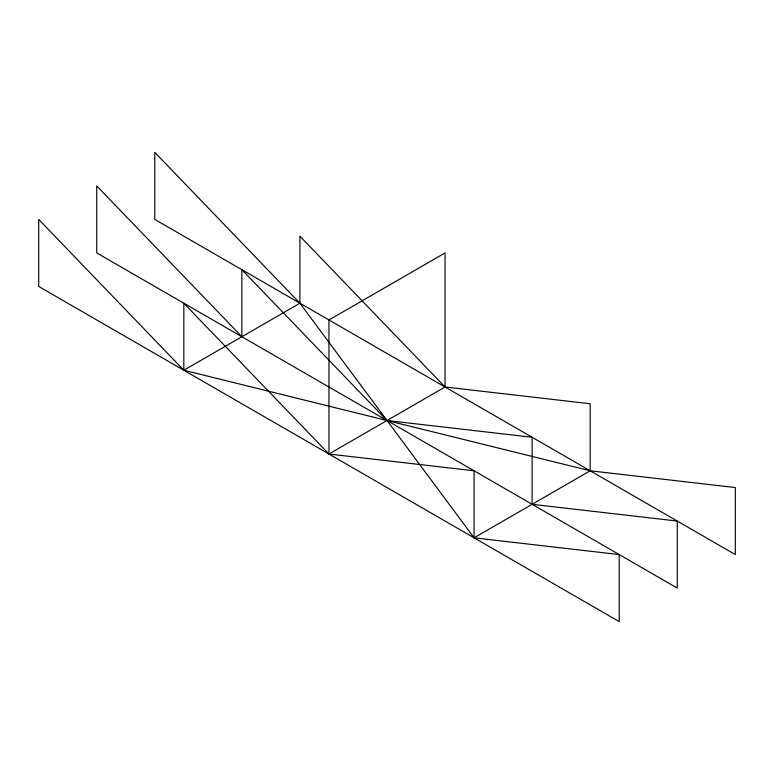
<?xml version="1.0" encoding="UTF-8"?>
<svg xmlns="http://www.w3.org/2000/svg" width="774" height="774" viewBox="0 0 774 774"><rect width="100%" height="100%" fill="white"/><g stroke="black" fill="none" stroke-linecap="round" stroke-linejoin="round"><path stroke-width="1.16" d="M299.925 303.214L183.825 370.243L38.7 219.429L38.7 286.457L619.2 621.609L619.2 554.571L474.075 537.814L299.925 303.214L154.8 152.391L154.8 219.429L735.3 554.571L735.3 487.543L590.175 470.786L183.825 370.243L183.825 303.214L328.95 454.028L474.075 470.786L474.075 537.814L590.175 470.786L590.175 403.757L445.05 387L328.95 454.028L328.95 319.972L445.05 252.943L445.05 387L299.925 236.186L299.925 303.214M532.125 437.271L387 420.514L241.875 269.7L241.875 336.729L96.75 185.915L96.75 252.943L677.25 588.085L677.25 521.057L532.125 504.3L532.125 437.271"/></g></svg>
